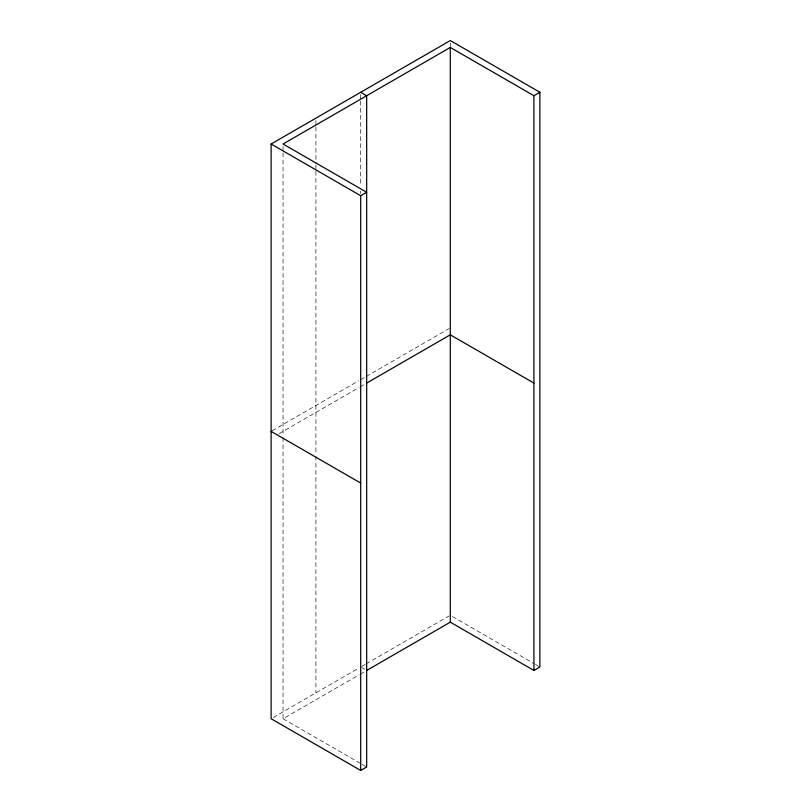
<?xml version="1.0" encoding="UTF-8"?>
<svg xmlns="http://www.w3.org/2000/svg" width="811" height="811" viewBox="0 0 811 811"><rect width="100%" height="100%" fill="white"/><g stroke="black" fill="none" stroke-linecap="round" stroke-linejoin="round"><path stroke-width="0.61" stroke-dasharray="4.05 3.04" d="M272.202 430.732L358.523 380.896M360.702 379.639L365.072 377.115M366.166 376.486L449.203 328.546M279.075 433.662L359.08 387.476M360.165 386.847L364.504 384.343M273.297 717.461L358.523 668.264M361.797 666.368L365.072 664.473M366.166 663.844L449.203 615.904M283.059 437.697L283.059 718.728L359.08 674.833M360.165 674.215L364.504 671.701M452.477 616.542L534.419 663.844M535.513 664.473L539.883 666.997M361.696 667.575L364.686 669.298M283.059 718.728L361.25 763.871M362.335 764.489L366.673 767.003M450.298 43.084L450.298 46.876M360.702 94.806L360.702 99.875M360.702 101.132L360.702 185.952M360.702 191.021L360.702 193.545M315.905 120.667L315.905 125.735M315.905 127.003L315.905 163.71M315.905 164.978L315.905 170.036M315.905 171.303L315.905 454.87M315.905 456.137L315.905 692.868M283.059 146.527L283.059 151.596M283.059 152.863L283.059 436.43"/><path stroke-width="1.22" d="M360.702 92.272L366.673 95.718L366.673 767.003L360.702 770.45L271.117 718.728L271.117 144.003L450.298 40.55L539.883 92.272L539.883 666.997L533.912 670.454L450.298 622.169L366.673 670.454M539.883 92.272L533.912 95.718L450.298 47.443L283.059 144.003L366.673 192.278L360.702 195.725L271.117 144.003M366.673 383.086L450.298 334.811L533.912 383.086M271.117 431.361L360.702 483.082M533.912 95.718L533.912 670.454M450.298 47.443L450.298 622.169M360.702 195.725L360.702 770.45"/></g></svg>
